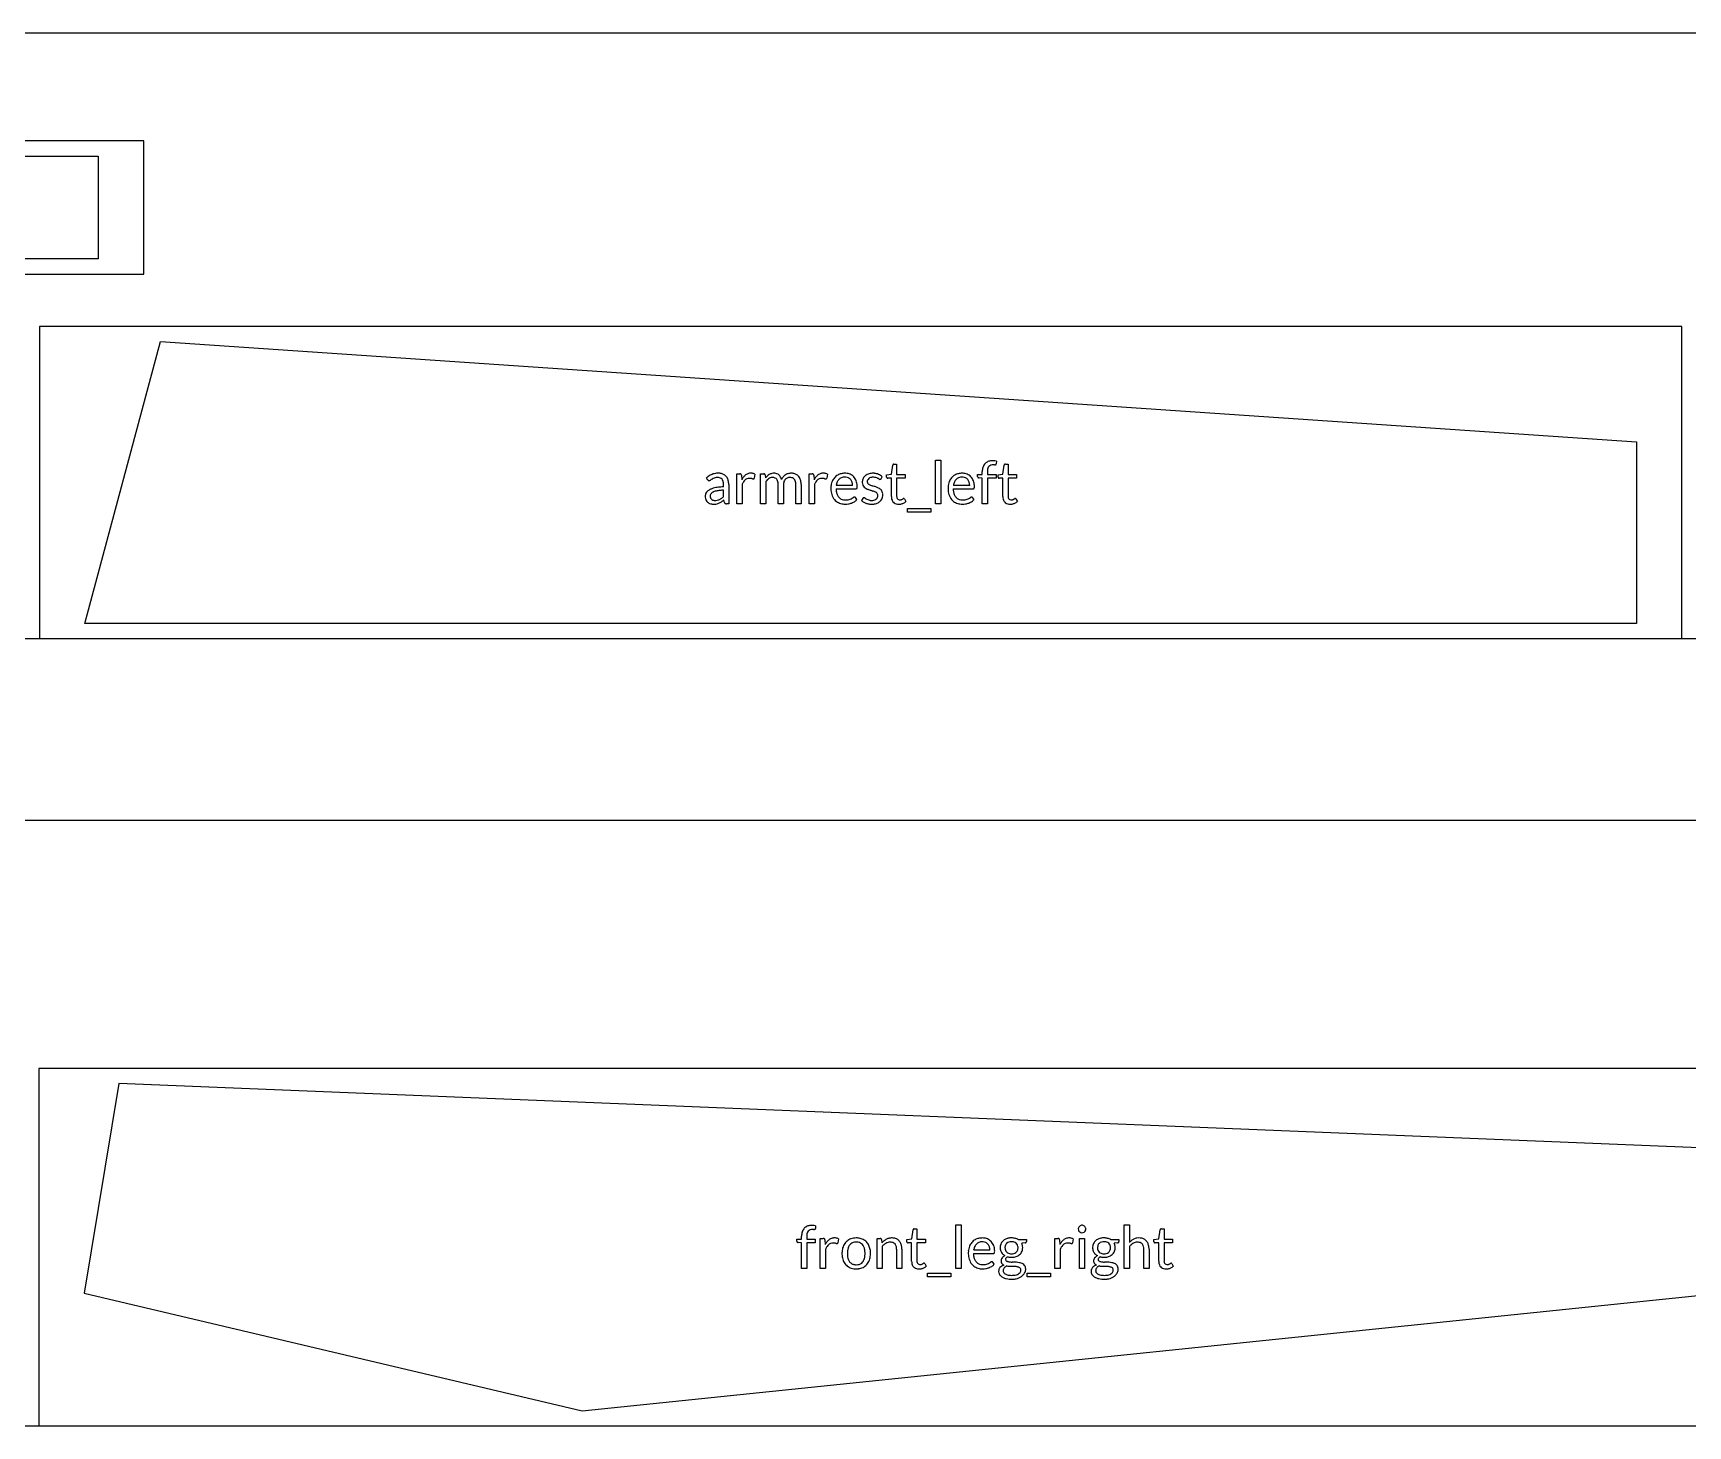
# Model space of a CAD drawing. Header units: millimetres. Extents: x 0 to 2400, y 0 to 460.
# Drawn here: x 627 to 1174, y 0 to 460 of the extents above; entities that cross this region are included whole.
import ezdxf

# ---------------------------------------------------------------- set-up
doc = ezdxf.new("R2010")
doc.units = ezdxf.units.MM
for name, color, linetype in [('BLANK', 7, 'Continuous'), ('LABEL', 7, 'Continuous'), ('OUTLINE', 7, 'Continuous'), ('PLANK', 7, 'Continuous')]:
    doc.layers.add(name, color=color, linetype=linetype)

msp = doc.modelspace()

# ---------------------------------------------------------------- linework, layer by layer
at = {"layer": 'BLANK'}
for p, q in [((664, 424.4), (334, 424.4)), ((664, 380.4), (664, 424.4)), ((334, 380.4), (664, 380.4)), ((629.56, 363.14), (629.56, 260)), ((1172.15, 363.14), (629.56, 363.14)), ((1172.15, 260), (1172.15, 363.14)), ((629.56, 260), (1172.15, 260)), ((629.38, 118.03), (629.38, 0)), ((1254.77, 118.03), (629.38, 118.03)), ((629.38, 0), (1254.77, 0))]:
    msp.add_line(p, q, dxfattribs=at)
at = {"layer": 'LABEL'}
for p, q in [((911.06, 314.29), (911.46, 317.35)), ((911.87, 317.68), (912.74, 317.68)), ((912.74, 317.68), (912.74, 314.27)), ((925.62, 304.57), (925.62, 318.96)), ((925.62, 318.96), (927.36, 318.96)), ((927.36, 318.96), (927.36, 304.57)), ((945.04, 317.44), (944.74, 317.44)), ((945.69, 318.58), (945.65, 317.71)), ((947.88, 314.29), (948.28, 317.35)), ((948.68, 317.68), (949.56, 317.68)), ((949.56, 317.68), (949.56, 314.27)), ((850.29, 312.51), (849.97, 313.07)), ((859.93, 304.57), (859.93, 314.47)), ((859.93, 314.47), (860.93, 314.47)), ((861.46, 313.99), (861.58, 312.44)), ((865.95, 314.29), (865.72, 312.99)), ((867.8, 304.57), (867.8, 314.47)), ((867.8, 314.47), (868.84, 314.47)), ((869.31, 314.11), (869.44, 313.09)), ((869.54, 311.95), (869.54, 304.57)), ((883.85, 304.57), (883.85, 314.47)), ((883.85, 314.47), (884.84, 314.47)), ((885.38, 313.99), (885.5, 312.44)), ((889.86, 314.29), (889.64, 312.99)), ((907.63, 312.84), (908.02, 313.47)), ((909.44, 314.09), (911.06, 314.29)), ((909.44, 313.39), (909.44, 314.09)), ((911.01, 313.01), (909.81, 313.01)), ((911.01, 306.95), (911.01, 313.01)), ((912.74, 314.27), (915.58, 314.27)), ((915.58, 313.01), (912.74, 313.01)), ((912.74, 313.01), (912.74, 307.07)), ((915.58, 314.27), (915.58, 313.01)), ((939.49, 313.56), (939.49, 314.27)), ((939.49, 314.27), (941.06, 314.27)), ((941.06, 312.98), (939.96, 313.11)), ((941.06, 314.27), (941.06, 315.23)), ((941.06, 304.57), (941.06, 312.98)), ((942.75, 315.18), (942.75, 314.27)), ((942.75, 314.27), (945.61, 314.27)), ((945.61, 313.01), (942.81, 313.01)), ((942.81, 313.01), (942.81, 304.57)), ((945.61, 314.27), (945.61, 313.01)), ((946.25, 314.09), (947.88, 314.29)), ((946.25, 313.39), (946.25, 314.09)), ((947.82, 313.01), (946.63, 313.01)), ((947.82, 306.95), (947.82, 313.01)), ((949.56, 314.27), (952.39, 314.27)), ((952.39, 313.01), (949.56, 313.01)), ((949.56, 313.01), (949.56, 307.07)), ((952.39, 314.27), (952.39, 313.01)), ((855.58, 310.13), (855.58, 310.9)), ((855.58, 306.96), (855.58, 309.03)), ((857.29, 310.9), (857.29, 304.57)), ((861.67, 310.87), (861.67, 304.57)), ((873.63, 304.57), (873.63, 310.87)), ((875.37, 310.87), (875.37, 304.57)), ((879.48, 304.57), (879.48, 310.87)), ((881.22, 310.87), (881.22, 304.57)), ((885.58, 310.87), (885.58, 304.57)), ((892.74, 309.51), (899.32, 309.51)), ((898.18, 310.6), (892.79, 310.6)), ((899.61, 305.96), (899.13, 306.59)), ((901.55, 306.28), (901.14, 305.62)), ((931.44, 309.51), (938.03, 309.51)), ((936.89, 310.6), (931.5, 310.6)), ((938.32, 305.96), (937.83, 306.59)), ((855.9, 304.98), (855.71, 305.9)), ((857.29, 304.57), (856.52, 304.57)), ((861.67, 304.57), (859.93, 304.57)), ((869.54, 304.57), (867.8, 304.57)), ((875.37, 304.57), (873.63, 304.57)), ((881.22, 304.57), (879.48, 304.57)), ((885.58, 304.57), (883.85, 304.57)), ((915.32, 306.14), (915.83, 305.31)), ((916.3, 301.79), (916.3, 302.96)), ((916.3, 302.96), (924, 302.96)), ((924, 301.79), (916.3, 301.79)), ((924, 302.96), (924, 301.79)), ((927.36, 304.57), (925.62, 304.57)), ((942.81, 304.57), (941.06, 304.57)), ((952.14, 306.14), (952.64, 305.31)), ((885.97, 66.02), (885.93, 65.15)), ((932.32, 52.01), (932.32, 66.41)), ((932.32, 66.41), (934.06, 66.41)), ((934.06, 66.41), (934.06, 52.01)), ((987.91, 52.01), (987.91, 66.41)), ((987.91, 66.41), (989.65, 66.41)), ((989.65, 66.41), (989.65, 60.58)), ((879.78, 61), (879.78, 61.72)), ((879.78, 61.72), (881.34, 61.72)), ((881.34, 60.43), (880.24, 60.55)), ((881.34, 61.72), (881.34, 62.67)), ((881.34, 52.01), (881.34, 60.43)), ((883.03, 62.62), (883.03, 61.72)), ((883.03, 61.72), (885.89, 61.72)), ((885.89, 60.46), (883.09, 60.46)), ((883.09, 60.46), (883.09, 52.01)), ((885.32, 64.88), (885.02, 64.88)), ((885.89, 61.72), (885.89, 60.46)), ((887.53, 52.01), (887.53, 61.91)), ((887.53, 61.91), (888.53, 61.91)), ((889.07, 61.43), (889.18, 59.89)), ((893.55, 61.74), (893.33, 60.44)), ((906.27, 52.01), (906.27, 61.91)), ((906.27, 61.91), (907.31, 61.91)), ((907.78, 61.55), (907.91, 60.47)), ((916.14, 61.53), (917.76, 61.74)), ((916.14, 60.84), (916.14, 61.53)), ((917.7, 60.46), (916.51, 60.46)), ((917.7, 54.4), (917.7, 60.46)), ((917.76, 61.74), (918.16, 64.79)), ((918.56, 65.13), (919.44, 65.13)), ((919.44, 65.13), (919.44, 61.72)), ((919.44, 61.72), (922.27, 61.72)), ((922.27, 60.46), (919.44, 60.46)), ((919.44, 60.46), (919.44, 54.52)), ((922.27, 61.72), (922.27, 60.46)), ((952.92, 61.52), (955.61, 61.52)), ((955.2, 60.47), (954.07, 60.31)), ((955.61, 61.52), (955.61, 60.88)), ((965.05, 52.01), (965.05, 61.91)), ((965.05, 61.91), (966.04, 61.91)), ((966.58, 61.43), (966.7, 59.89)), ((971.06, 61.74), (970.84, 60.44)), ((973.11, 52.01), (973.11, 61.91)), ((973.11, 61.91), (974.85, 61.91)), ((974.85, 61.91), (974.85, 52.01)), ((983.48, 61.52), (986.17, 61.52)), ((985.76, 60.47), (984.63, 60.31)), ((986.17, 61.52), (986.17, 60.88)), ((997.77, 61.53), (999.4, 61.74)), ((997.77, 60.84), (997.77, 61.53)), ((999.34, 60.46), (998.14, 60.46)), ((999.34, 54.4), (999.34, 60.46)), ((999.4, 61.74), (999.8, 64.79)), ((1000.2, 65.13), (1001.08, 65.13)), ((1001.08, 65.13), (1001.08, 61.72)), ((1001.08, 61.72), (1003.91, 61.72)), ((1003.91, 60.46), (1001.08, 60.46)), ((1001.08, 60.46), (1001.08, 54.52)), ((1003.91, 61.72), (1003.91, 60.46)), ((889.27, 58.32), (889.27, 52.01)), ((908.01, 59.3), (908.01, 52.01)), ((912.77, 52.01), (912.77, 58.32)), ((914.51, 58.32), (914.51, 52.01)), ((938.14, 56.96), (944.72, 56.96)), ((943.58, 58.04), (938.2, 58.04)), ((966.78, 58.32), (966.78, 52.01)), ((989.65, 59.3), (989.65, 52.01)), ((994.4, 52.01), (994.4, 58.32)), ((996.14, 58.32), (996.14, 52.01)), ((883.09, 52.01), (881.34, 52.01)), ((889.27, 52.01), (887.53, 52.01)), ((908.01, 52.01), (906.27, 52.01)), ((914.51, 52.01), (912.77, 52.01)), ((922.02, 53.59), (922.53, 52.76)), ((923, 49.23), (923, 50.4)), ((923, 50.4), (930.69, 50.4)), ((930.69, 49.23), (923, 49.23)), ((930.69, 50.4), (930.69, 49.23)), ((934.06, 52.01), (932.32, 52.01)), ((945.02, 53.4), (944.53, 54.04)), ((955.92, 49.23), (955.92, 50.4)), ((955.92, 50.4), (963.62, 50.4)), ((963.62, 49.23), (955.92, 49.23)), ((963.62, 50.4), (963.62, 49.23)), ((966.78, 52.01), (965.05, 52.01)), ((974.85, 52.01), (973.11, 52.01)), ((989.65, 52.01), (987.91, 52.01)), ((996.14, 52.01), (994.4, 52.01)), ((1003.65, 53.59), (1004.16, 52.76))]:
    msp.add_line(p, q, dxfattribs=at)
for centre, radius, start, end in [((911.84, 317.3), 0.38, 135.3799, 172.4054), ((911.84, 317.3), 0.384, 98.7114, 135.3799), ((911.86, 317.2), 0.485, 94.0039, 98.7114), ((911.87, 317.11), 0.57, 90, 94.0039), ((944.22, 315.71), 3.1, 142.125, 165.4676), ((943.96, 315.91), 2.77, 118.5093, 142.125), ((944.28, 315.31), 3.45, 99.4623, 118.5093), ((944.35, 315.89), 1.48, 107.0624, 138.8663), ((944.46, 314.24), 4.54, 86.8272, 99.4623), ((944.74, 314.62), 2.82, 90, 107.0624), ((944.51, 315.17), 3.61, 70.9744, 86.8272), ((945.04, 321.46), 4.02, 270, 273.1556), ((945.2, 318.61), 1.16, 273.1556, 284.0362), ((945.44, 317.67), 0.198, 284.0362, 327.9829), ((945.34, 317.73), 0.307, 327.9829, 357.1376), ((948.65, 317.3), 0.38, 135.3799, 172.4054), ((948.66, 317.3), 0.384, 98.7114, 135.3799), ((948.67, 317.2), 0.485, 94.0039, 98.7114), ((948.68, 317.11), 0.57, 90, 94.0039), ((854.24, 308.65), 6.14, 120.3343, 133.9584), ((850.89, 312.86), 0.699, 209.7449, 222.6015), ((850.92, 312.88), 0.733, 222.6015, 234.8658), ((850.79, 312.71), 0.516, 234.8658, 279.3464), ((850.73, 313.11), 0.924, 279.3464, 305.0738), ((853.63, 309.69), 4.93, 103.4079, 120.3343), ((857.17, 303.93), 10.29, 123.2486, 125.0738), ((861.77, 296.92), 18.67, 122.2425, 123.2486), ((853.77, 309.59), 3.69, 110.7727, 122.2425), ((853.49, 310.34), 2.89, 96.1618, 110.7727), ((853.78, 309.04), 5.6, 95.3375, 103.4079), ((853.61, 309.24), 4, 85.982, 96.1618), ((853.8, 308.82), 5.82, 87.5744, 95.3375), ((853.76, 311.34), 1.89, 64.6152, 85.982), ((853.88, 310.7), 3.94, 71.9055, 87.5744), ((853.92, 311.69), 1.5, 40.5007, 64.6152), ((853.64, 311.45), 1.87, 21.0375, 40.5007), ((854.16, 311.56), 3.04, 51.7054, 71.9055), ((852.95, 311.18), 2.62, 7.4379, 21.0375), ((854.27, 311.7), 2.86, 31.3051, 51.7054), ((853.56, 311.26), 3.7, 15.4632, 31.3051), ((852.77, 311.05), 4.51, 6.8131, 15.4632), ((860.93, 313.45), 1.01, 75.7093, 90), ((861.1, 314.13), 0.314, 31.6608, 75.7093), ((860.89, 314), 0.558, 15.0266, 31.6608), ((860.06, 313.78), 1.42, 8.427, 15.0266), ((866.68, 309.94), 5.68, 143.4406, 153.869), ((865.53, 309.49), 4.09, 140.5057, 149.5807), ((865.17, 311.07), 3.79, 127.875, 143.4406), ((864.28, 310.52), 2.46, 125.4712, 140.5057), ((864.5, 311.92), 2.71, 103.8603, 127.875), ((864.05, 310.84), 2.08, 99.4881, 125.4712), ((864.27, 309.56), 3.38, 83.3107, 99.4881), ((864.59, 311.53), 3.11, 82.875, 103.8603), ((864.47, 311.26), 1.66, 74.9428, 83.3107), ((859.74, 293.69), 19.86, 74.2421, 74.9428), ((864.67, 312.11), 2.53, 71.2325, 82.875), ((865.89, 315.47), 2.77, 254.2421, 257.873), ((865.41, 313.24), 0.492, 257.873, 278.1301), ((864.66, 312.1), 2.54, 59.6209, 71.2325), ((865.44, 313.02), 0.268, 278.1301, 316.7604), ((865.36, 313.09), 0.382, 316.7604, 344.3578), ((868.84, 313.91), 0.553, 65.3913, 90), ((868.91, 314.06), 0.396, 31.4922, 65.3913), ((868.8, 313.99), 0.517, 21.9699, 31.4922), ((868.61, 313.92), 0.72, 15.124, 21.9699), ((873.73, 309.6), 5.53, 132.3574, 140.9374), ((872.96, 309.31), 4.31, 125.6751, 142.386), ((873.2, 310.19), 4.74, 122.3376, 132.3574), ((871.74, 311.01), 2.23, 93.9167, 125.6751), ((872.09, 311.94), 2.67, 101.9763, 122.3376), ((872.24, 311.24), 3.39, 85.8443, 101.9763), ((871.76, 310.7), 2.54, 81.6843, 93.9167), ((871.88, 311.5), 1.73, 63.8325, 81.6843), ((872.29, 311.94), 2.69, 69.6627, 85.8443), ((872, 311.74), 1.46, 39.3877, 63.8325), ((871.68, 311.48), 1.87, 20.1969, 39.3877), ((872.53, 312.58), 2, 48.0877, 69.6627), ((870.87, 311.18), 2.74, 6.8993, 20.1969), ((872.06, 312.05), 2.71, 29.3927, 48.0877), ((871.08, 311.5), 3.83, 16.1013, 29.3927), ((877.79, 311.41), 3.24, 140.7331, 159.1022), ((877.63, 311.53), 3.04, 121.1593, 140.7331), ((877.7, 311.09), 2.31, 150.7924, 168.0455), ((877.37, 311.27), 1.94, 121.6876, 150.7924), ((877.75, 311.35), 3.26, 100.7703, 121.1593), ((877.48, 311.1), 2.13, 95.1643, 121.6876), ((877.94, 310.34), 4.28, 85.1815, 100.7703), ((877.52, 310.59), 2.65, 83.4084, 95.1643), ((877.6, 311.24), 1.99, 67.8397, 83.4084), ((878, 311.06), 3.56, 67.7615, 85.1815), ((877.75, 311.63), 1.58, 42.6132, 67.8397), ((877.53, 311.42), 1.88, 21.369, 42.6132), ((876.85, 311.15), 2.61, 7.6169, 21.369), ((878.32, 311.86), 2.7, 44.8831, 67.7615), ((878.15, 311.69), 2.94, 20.736, 44.8831), ((876.41, 311.03), 4.8, 5.8409, 20.736), ((884.84, 313.45), 1.01, 75.7093, 90), ((885.02, 314.13), 0.314, 31.6608, 75.7093), ((884.81, 314), 0.558, 15.0266, 31.6608), ((883.98, 313.78), 1.42, 8.427, 15.0266), ((890.6, 309.94), 5.68, 143.4406, 153.869), ((889.45, 309.49), 4.09, 140.5057, 149.5807), ((889.08, 311.07), 3.79, 127.875, 143.4406), ((888.19, 310.52), 2.46, 125.4712, 140.5057), ((888.41, 311.92), 2.71, 103.8603, 127.875), ((887.97, 310.84), 2.08, 99.4881, 125.4712), ((888.18, 309.56), 3.38, 83.3107, 99.4881), ((888.51, 311.53), 3.11, 82.875, 103.8603), ((888.38, 311.26), 1.66, 74.9428, 83.3107), ((883.66, 293.69), 19.86, 74.2421, 74.9428), ((888.58, 312.11), 2.53, 71.2325, 82.875), ((889.8, 315.47), 2.77, 254.2421, 257.873), ((889.32, 313.24), 0.492, 257.873, 278.1301), ((889.35, 313.02), 0.268, 278.1301, 316.7604), ((888.58, 312.1), 2.54, 59.6209, 71.2325), ((889.27, 313.09), 0.382, 316.7604, 344.3578), ((896.45, 309.83), 5.43, 157.9284, 175.9299), ((895.67, 310.15), 4.58, 139.6716, 157.9284), ((895.31, 310.45), 4.12, 119.3829, 139.6716), ((897.33, 309.98), 4.58, 157.2761, 172.2348), ((895.58, 310.71), 2.68, 132.0485, 157.2761), ((895.41, 310.28), 4.32, 103.1747, 119.3829), ((895.36, 310.95), 2.36, 103.8142, 132.0485), ((895.64, 309.3), 5.32, 90, 103.1747), ((895.65, 309.79), 3.56, 84.9177, 103.8142), ((895.64, 309.92), 4.7, 72.548, 90), ((895.74, 310.78), 2.57, 65.0849, 84.9177), ((895.92, 311.17), 2.13, 41.3478, 65.0849), ((895.94, 310.9), 3.68, 50.3558, 72.548), ((895.72, 310.99), 2.4, 16.0936, 41.3478), ((894.37, 310.6), 3.81, 0, 16.0936), ((895.98, 310.94), 3.63, 25.3052, 50.3558), ((894.78, 310.37), 4.95, 6.7915, 25.3052), ((904.22, 311.74), 2.82, 173.9779, 191.8811), ((904.01, 311.76), 2.6, 147.0428, 173.9779), ((904.23, 311.62), 2.87, 122.4927, 147.0428), ((904.61, 311.01), 3.58, 100.0478, 122.4927), ((904.32, 311.88), 1.27, 159.8713, 185.5644), ((903.96, 311.85), 0.908, 185.5644, 220.8724), ((904.31, 311.88), 1.26, 127.926, 159.8713), ((904.78, 311.28), 2.03, 107.7158, 127.926), ((904.94, 309.15), 5.48, 85.2551, 100.0478), ((904.86, 311.06), 2.26, 94.4629, 107.7158), ((904.98, 309.5), 3.83, 86.6076, 94.4629), ((905.02, 310.28), 3.04, 74.0872, 86.6076), ((905.01, 309.97), 4.65, 67.2943, 85.2551), ((904.84, 309.62), 3.72, 63.8532, 74.0872), ((901.54, 302.91), 11.2, 62.5397, 63.8532), ((904.11, 307.85), 5.64, 59.9314, 62.5397), ((905.26, 310.56), 4.01, 46.5208, 67.2943), ((907.35, 313.45), 0.829, 239.9314, 262.0834), ((907.28, 312.99), 0.373, 262.0834, 309.1737), ((907.28, 313), 0.383, 309.1737, 321.8485), ((907.18, 313.08), 0.509, 321.8485, 331.3895), ((910.08, 313.39), 0.637, 180, 187.7824), ((909.84, 313.36), 0.39, 187.7824, 200.4495), ((909.75, 313.33), 0.3, 200.4495, 241.1386), ((909.81, 313.44), 0.432, 241.1386, 270), ((935.16, 309.83), 5.43, 157.9284, 175.9299), ((934.37, 310.15), 4.58, 139.6716, 157.9284), ((934.02, 310.45), 4.12, 119.3829, 139.6716), ((936.04, 309.98), 4.58, 157.2761, 172.2348), ((934.29, 310.71), 2.68, 132.0485, 157.2761), ((934.12, 310.28), 4.32, 103.1747, 119.3829), ((934.07, 310.95), 2.36, 103.8142, 132.0485), ((934.35, 309.3), 5.32, 90, 103.1747), ((934.36, 309.79), 3.56, 84.9177, 103.8142), ((934.35, 309.92), 4.7, 72.548, 90), ((934.45, 310.78), 2.57, 65.0849, 84.9177), ((934.63, 311.17), 2.13, 41.3478, 65.0849), ((934.65, 310.9), 3.68, 50.3558, 72.548), ((934.43, 310.99), 2.4, 16.0936, 41.3478), ((933.08, 310.6), 3.81, 0, 16.0936), ((934.68, 310.94), 3.63, 25.3052, 50.3558), ((933.49, 310.37), 4.95, 6.7915, 25.3052), ((939.94, 313.56), 0.444, 180, 201.9106), ((939.82, 313.51), 0.318, 201.9106, 232.125), ((940.06, 313.82), 0.706, 232.125, 247.2146), ((940.23, 314.22), 1.14, 247.2146, 256.6075), ((946.07, 315.23), 5.02, 165.4676, 180), ((946.95, 315.23), 4.2, 174.5626, 177.6198), ((948.14, 315.18), 5.39, 177.6198, 180), ((945.91, 315.33), 3.16, 162.265, 174.5626), ((944.47, 315.79), 1.64, 138.8663, 162.265), ((946.89, 313.39), 0.637, 180, 187.7824), ((946.65, 313.36), 0.39, 187.7824, 200.4495), ((946.56, 313.33), 0.3, 200.4495, 241.1386), ((946.63, 313.44), 0.432, 241.1386, 270), ((852.56, 306.98), 3.06, 175.09, 184.9937), ((851.53, 307.07), 2.02, 160.1679, 175.09), ((852.32, 306.96), 2.82, 184.9937, 200.3909), ((851.73, 307), 2.25, 143.5659, 160.1679), ((852.03, 306.78), 2.61, 129.276, 143.5659), ((852.77, 305.87), 3.79, 113.9866, 129.276), ((852.51, 307.11), 1.34, 166.7441, 180.9376), ((853.13, 307.12), 1.96, 180.9376, 190.6698), ((852.36, 307.14), 1.2, 141.5105, 166.7441), ((852.54, 307.01), 1.37, 190.6698, 218.5664), ((854.29, 302.46), 7.52, 106.2525, 113.9866), ((852.75, 306.84), 1.68, 123.4585, 141.5105), ((852.47, 306.95), 1.27, 218.5664, 248.5523), ((853.37, 305.89), 2.82, 109.0096, 123.4585), ((854.97, 300.13), 9.95, 96.3634, 106.2525), ((854.64, 302.22), 6.71, 102.9074, 109.0096), ((855.22, 299.69), 9.3, 95.33, 102.9074), ((856.04, 290.55), 19.58, 91.3322, 96.3634), ((852.75, 309.18), 3.55, 289.8269, 305.6426), ((856.24, 288.69), 20.35, 91.8626, 95.33), ((852.24, 309.9), 4.45, 305.6426, 312.1831), ((851.03, 311.23), 6.24, 312.1831, 316.8476), ((850.78, 310.9), 4.8, 360, 7.4379), ((851.56, 310.9), 5.74, 360, 6.8131), ((867.31, 308.57), 6.09, 154.2139, 157.816), ((866.09, 309.16), 4.73, 149.5807, 154.2139), ((868.33, 310.87), 5.3, 360, 6.8993), ((878.71, 310.87), 3.35, 168.0455, 180), ((874.74, 310.87), 4.74, 360, 7.6169), ((875.35, 310.92), 5.87, 2.6809, 5.8409), ((874.3, 310.87), 6.91, 360, 2.6809), ((891.22, 308.57), 6.09, 154.2139, 157.816), ((890, 309.16), 4.73, 149.5807, 154.2139), ((898.63, 309.68), 7.61, 175.9299, 188.8204), ((896.85, 309.4), 5.81, 188.8204, 207.2012), ((895.38, 308.65), 4.17, 207.2012, 232.6344), ((900.2, 309.67), 7.46, 181.1935, 185.3548), ((898.16, 309.48), 5.42, 185.3548, 191.087), ((897.14, 309.28), 4.38, 191.087, 205.6262), ((895.75, 308.61), 2.83, 205.6262, 227.944), ((895.55, 308.39), 2.54, 227.944, 250.7321), ((895.15, 311.76), 6.1, 287.7232, 294.9561), ((895.53, 310.96), 5.21, 294.9561, 303.4078), ((899.23, 305.35), 1.51, 118.7949, 123.4078), ((898.93, 305.9), 0.884, 110.9427, 118.7949), ((898.79, 306.25), 0.506, 78.2973, 110.9427), ((898.82, 306.38), 0.375, 35.2176, 78.2973), ((899.32, 310.09), 0.581, 270, 290.9863), ((899.44, 309.8), 0.261, 290.9863, 335.7723), ((899.15, 309.93), 0.575, 335.7723, 352.0725), ((892.56, 310.11), 7.19, 3.009, 6.7915), ((897.52, 310.15), 2.22, 352.0725, 356.3218), ((895.68, 310.27), 4.06, 356.3218, 3.009), ((903.59, 311.61), 2.18, 191.8811, 214.8899), ((902.17, 305.9), 0.726, 135.0233, 148.3925), ((901.95, 306.11), 0.425, 112.3801, 135.0233), ((901.99, 306.02), 0.521, 77.9654, 112.3801), ((903.7, 311.68), 2.31, 214.8899, 234.1994), ((901.93, 305.76), 0.794, 55.008, 77.9654), ((904.45, 312.72), 3.6, 234.1994, 246.656), ((905.74, 311.19), 5.84, 235.008, 241.4006), ((907.25, 319.2), 10.65, 246.656, 252.0522), ((904.46, 312.28), 1.57, 220.8724, 230.6546), ((904.77, 312.66), 2.05, 230.6546, 238.1298), ((905.31, 313.52), 3.08, 238.1298, 248.1974), ((922.19, 365.33), 59.14, 252.0522, 253.0245), ((906.64, 316.86), 6.67, 248.1974, 252.8544), ((887.21, 253.89), 59.23, 72.2526, 72.8544), ((903.26, 303.31), 5.7, 68.5445, 73.0245), ((899.31, 291.67), 19.56, 70.4298, 72.2526), ((903.87, 304.87), 4.03, 62.2096, 68.5445), ((904.71, 306.46), 2.23, 52.6201, 62.2096), ((899.9, 293.33), 17.8, 68.8182, 70.4298), ((905.06, 307.27), 1.5, 305.1887, 326.8916), ((905.09, 306.96), 1.6, 39.2894, 52.6201), ((905.08, 307.26), 1.47, 326.8916, 348.9485), ((904.49, 305.19), 5.08, 63.178, 68.8182), ((905.6, 307.38), 0.944, 7.6136, 39.2894), ((904.92, 307.29), 1.63, 348.9485, 7.6136), ((905.18, 306.55), 3.56, 53.705, 63.178), ((905.33, 307.44), 2.83, 308.5161, 338.7634), ((905.93, 307.58), 2.28, 38.991, 53.705), ((906.07, 307.68), 2.11, 22.2394, 38.991), ((904.99, 307.57), 3.2, 338.7634, 5.673), ((906.05, 307.68), 2.13, 5.673, 22.2394), ((915.08, 306.95), 4.08, 180, 191.9788), ((914.65, 307.07), 1.91, 180, 196.8201), ((913.71, 306.79), 0.922, 196.8201, 230.7928), ((913.04, 308.85), 3.21, 297.0677, 302.9052), ((903.24, 324.01), 21.26, 302.9052, 303.4674), ((915.08, 306.09), 0.217, 72.2161, 123.4674), ((915.07, 306.06), 0.254, 45.2049, 72.2161), ((914.85, 305.84), 0.566, 32.9052, 45.2049), ((937.33, 309.68), 7.61, 175.9299, 188.8204), ((935.56, 309.4), 5.81, 188.8204, 207.2012), ((934.09, 308.65), 4.17, 207.2012, 232.6344), ((938.9, 309.67), 7.46, 181.1935, 185.3548), ((936.87, 309.48), 5.42, 185.3548, 191.087), ((935.85, 309.28), 4.38, 191.087, 205.6262), ((934.45, 308.61), 2.83, 205.6262, 227.944), ((934.26, 308.39), 2.54, 227.944, 250.7321), ((933.86, 311.76), 6.1, 287.7232, 294.9561), ((934.23, 310.96), 5.21, 294.9561, 303.4078), ((937.94, 305.35), 1.51, 118.7949, 123.4078), ((937.64, 305.9), 0.884, 110.9427, 118.7949), ((937.5, 306.25), 0.506, 78.2973, 110.9427), ((937.53, 306.38), 0.375, 35.2176, 78.2973), ((938.03, 310.09), 0.581, 270, 290.9863), ((938.14, 309.8), 0.261, 290.9863, 335.7723), ((937.86, 309.93), 0.575, 335.7723, 352.0725), ((931.26, 310.11), 7.19, 3.009, 6.7915), ((936.23, 310.15), 2.22, 352.0725, 356.3218), ((934.39, 310.27), 4.06, 356.3218, 3.009), ((951.9, 306.95), 4.08, 180, 191.9788), ((951.46, 307.07), 1.91, 180, 196.8201), ((950.52, 306.79), 0.922, 196.8201, 230.7928), ((949.86, 308.85), 3.21, 297.0677, 302.9052), ((940.05, 324.01), 21.26, 302.9052, 303.4674), ((951.89, 306.09), 0.217, 72.2161, 123.4674), ((951.88, 306.06), 0.254, 45.2049, 72.2161), ((951.66, 305.84), 0.566, 32.9052, 45.2049), ((851.84, 306.78), 2.31, 200.3909, 219.1313), ((851.78, 306.74), 2.23, 219.1313, 248.7928), ((852.24, 307.92), 3.5, 248.7928, 267.9656), ((852.65, 307.42), 1.77, 248.5523, 264.9498), ((852.3, 309.56), 5.15, 267.9656, 278.4157), ((852.81, 309.26), 3.62, 264.9498, 273.0211), ((852.83, 308.98), 3.34, 273.0211, 289.8269), ((852.45, 308.52), 4.09, 278.4157, 291.5447), ((852.46, 308.5), 4.07, 291.5447, 306.4975), ((848.26, 314.18), 11.14, 306.4975, 311.9872), ((856.63, 305.12), 0.739, 190.8855, 206.8081), ((856.25, 304.93), 0.312, 206.8081, 243.4349), ((856.41, 305.24), 0.661, 243.4349, 261.6471), ((856.52, 306.02), 1.45, 261.6471, 270), ((895.39, 308.66), 4.17, 232.6344, 253.6785), ((895.74, 309.84), 5.41, 253.6785, 270), ((895.85, 309.25), 3.45, 250.7321, 267.6056), ((895.91, 310.71), 4.9, 267.6056, 275.3091), ((895.74, 310.9), 6.46, 270, 279.6977), ((896.09, 308.85), 3.04, 275.3091, 287.7232), ((895.79, 310.58), 6.14, 279.6977, 289.8954), ((896.14, 309.61), 5.11, 289.8954, 297.4002), ((896.64, 308.65), 4.03, 297.4002, 306.9235), ((897.05, 308.11), 3.35, 306.9235, 313.4918), ((897.18, 307.96), 3.15, 313.4918, 320.4774), ((904.05, 308.85), 4.35, 228.0128, 240.5551), ((904.44, 309.54), 5.15, 240.5551, 251.1654), ((904.29, 309.11), 4.68, 251.1654, 264.1907), ((904.81, 309.5), 3.91, 241.4006, 250.9308), ((904.27, 307.91), 2.23, 250.9308, 263.8047), ((904.44, 310.59), 6.18, 264.1907, 274.0856), ((904.53, 310.32), 4.66, 263.8047, 270), ((904.53, 308.84), 3.18, 270, 283.2562), ((904.54, 309.23), 4.81, 274.0856, 288.3161), ((904.82, 307.6), 1.9, 283.2562, 305.1887), ((904.99, 307.86), 3.37, 288.3161, 308.5161), ((913.26, 306.57), 2.21, 191.9788, 213.8749), ((913, 306.39), 1.9, 213.8749, 236.4897), ((913.18, 306.67), 2.23, 236.4897, 255.7855), ((913.4, 307.52), 3.11, 255.7855, 269.3963), ((913.77, 306.87), 1.03, 230.7928, 262.1199), ((913.41, 308.28), 3.87, 269.3963, 280.3613), ((913.84, 307.32), 1.48, 262.1199, 284.1115), ((913.42, 308.21), 3.8, 280.3613, 295.0809), ((913.85, 307.28), 1.44, 284.1115, 297.0677), ((913.72, 307.58), 3.1, 295.0809, 313.0694), ((934.1, 308.66), 4.17, 232.6344, 253.6785), ((934.44, 309.84), 5.41, 253.6785, 270), ((934.56, 309.25), 3.45, 250.7321, 267.6056), ((934.62, 310.71), 4.9, 267.6056, 275.3091), ((934.44, 310.9), 6.46, 270, 279.6977), ((934.79, 308.85), 3.04, 275.3091, 287.7232), ((934.5, 310.58), 6.14, 279.6977, 289.8954), ((934.85, 309.61), 5.11, 289.8954, 297.4002), ((935.35, 308.65), 4.03, 297.4002, 306.9235), ((935.75, 308.11), 3.35, 306.9235, 313.4918), ((935.89, 307.96), 3.15, 313.4918, 320.4774), ((950.07, 306.57), 2.21, 191.9788, 213.8749), ((949.81, 306.39), 1.9, 213.8749, 236.4897), ((950, 306.67), 2.23, 236.4897, 255.7855), ((950.21, 307.52), 3.11, 255.7855, 269.3963), ((950.59, 306.87), 1.03, 230.7928, 262.1199), ((950.22, 308.28), 3.87, 269.3963, 280.3613), ((950.65, 307.32), 1.48, 262.1199, 284.1115), ((950.23, 308.21), 3.8, 280.3613, 295.0809), ((950.66, 307.28), 1.44, 284.1115, 297.0677), ((950.53, 307.58), 3.1, 295.0809, 313.0694), ((884.24, 63.36), 2.77, 118.5093, 142.125), ((884.56, 62.76), 3.45, 99.4623, 118.5093), ((884.74, 61.69), 4.54, 86.8272, 99.4623), ((884.79, 62.61), 3.61, 70.9744, 86.8272), ((974.04, 65.01), 1.28, 135.694, 162.7305), ((974.01, 65.03), 1.24, 107.7891, 135.694), ((974, 65.07), 1.2, 61.2553, 107.7891), ((973.95, 64.98), 1.3, 18.078, 61.2553), ((880.22, 61), 0.444, 180, 201.9106), ((880.1, 60.96), 0.318, 201.9106, 232.125), ((880.34, 61.26), 0.706, 232.125, 247.2146), ((880.51, 61.66), 1.14, 247.2146, 256.6075), ((886.36, 62.67), 5.02, 165.4676, 180), ((884.5, 63.15), 3.1, 142.125, 165.4676), ((887.23, 62.67), 4.2, 174.5626, 177.6198), ((888.42, 62.62), 5.39, 177.6198, 180), ((886.19, 62.77), 3.16, 162.265, 174.5626), ((884.75, 63.23), 1.64, 138.8663, 162.265), ((884.63, 63.34), 1.48, 107.0624, 138.8663), ((885.02, 62.06), 2.82, 90, 107.0624), ((885.32, 68.9), 4.02, 270, 273.1556), ((885.48, 66.05), 1.16, 273.1556, 284.0362), ((885.72, 65.11), 0.198, 284.0362, 327.9829), ((885.62, 65.17), 0.307, 327.9829, 357.1376), ((888.53, 60.9), 1.01, 75.7093, 90), ((888.7, 61.58), 0.314, 31.6608, 75.7093), ((888.49, 61.45), 0.558, 15.0266, 31.6608), ((887.67, 61.22), 1.42, 8.427, 15.0266), ((894.28, 57.39), 5.68, 143.4406, 153.869), ((892.77, 58.51), 3.79, 127.875, 143.4406), ((892.1, 59.37), 2.71, 103.8603, 127.875), ((891.66, 58.28), 2.08, 99.4881, 125.4712), ((891.87, 57), 3.38, 83.3107, 99.4881), ((892.2, 58.98), 3.11, 82.875, 103.8603), ((892.07, 58.71), 1.66, 74.9428, 83.3107), ((887.34, 41.13), 19.86, 74.2421, 74.9428), ((892.27, 59.55), 2.53, 71.2325, 82.875), ((893.49, 62.91), 2.77, 254.2421, 257.873), ((893.01, 60.68), 0.492, 257.873, 278.1301), ((892.27, 59.55), 2.54, 59.6209, 71.2325), ((893.04, 60.46), 0.268, 278.1301, 316.7604), ((892.96, 60.54), 0.382, 316.7604, 344.3578), ((899.03, 57.82), 4.19, 129.1248, 149.4736), ((899.1, 57.72), 4.31, 109.3506, 129.1248), ((899.1, 58.29), 2.37, 107.8339, 128.7345), ((899.21, 57.42), 4.64, 98.4399, 109.3506), ((899.37, 57.45), 3.25, 92.5318, 107.8339), ((899.41, 56.06), 6, 90, 98.4399), ((899.41, 56.68), 4.02, 80.7692, 92.5318), ((899.41, 56.4), 5.67, 76.3483, 90), ((899.65, 58.16), 2.52, 62.0889, 80.7692), ((899.73, 57.7), 4.33, 58.5084, 76.3483), ((899.8, 58.44), 2.2, 40.4763, 62.0889), ((899.9, 57.99), 3.99, 38.7896, 58.5084), ((899.4, 57.58), 4.64, 21.7748, 38.7896), ((907.31, 61.36), 0.553, 65.3913, 90), ((907.37, 61.5), 0.396, 31.4922, 65.3913), ((907.27, 61.44), 0.517, 21.9699, 31.4922), ((907.08, 61.36), 0.72, 15.124, 21.9699), ((912.31, 56.5), 5.93, 128.9219, 137.883), ((911.59, 56.19), 4.74, 121.0669, 131.5401), ((911.91, 56.99), 5.3, 118.9052, 128.9219), ((910.68, 57.7), 2.98, 104.4468, 121.0669), ((911, 58.64), 3.41, 99.5407, 118.9052), ((910.7, 57.62), 3.06, 91.6711, 104.4468), ((911.19, 57.52), 4.55, 84.9709, 99.5407), ((910.7, 57.89), 2.79, 77.6533, 91.6711), ((910.89, 58.77), 1.89, 58.9297, 77.6533), ((911.28, 58.57), 3.49, 66.7972, 84.9709), ((911.06, 59.05), 1.57, 36.4164, 58.9297), ((911.59, 59.3), 2.7, 43.456, 66.7972), ((911.37, 59.09), 3.01, 21.9688, 43.456), ((909.85, 58.47), 4.65, 7.9768, 21.9688), ((916.77, 60.84), 0.637, 180, 187.7824), ((916.53, 60.8), 0.39, 187.7824, 200.4495), ((916.45, 60.77), 0.3, 200.4495, 241.1386), ((916.51, 60.89), 0.432, 241.1386, 270), ((918.54, 64.74), 0.38, 135.3799, 172.4054), ((918.54, 64.74), 0.384, 98.7114, 135.3799), ((918.55, 64.64), 0.485, 94.0039, 98.7114), ((918.56, 64.56), 0.57, 90, 94.0039), ((941.07, 57.6), 4.58, 139.6716, 157.9284), ((940.71, 57.9), 4.12, 119.3829, 139.6716), ((940.99, 58.15), 2.68, 132.0485, 157.2761), ((940.81, 57.72), 4.32, 103.1747, 119.3829), ((940.77, 58.4), 2.36, 103.8142, 132.0485), ((941.04, 56.74), 5.32, 90, 103.1747), ((941.05, 57.23), 3.56, 84.9177, 103.8142), ((941.04, 57.37), 4.7, 72.548, 90), ((941.14, 58.22), 2.57, 65.0849, 84.9177), ((941.32, 58.61), 2.13, 41.3478, 65.0849), ((941.35, 58.34), 3.68, 50.3558, 72.548), ((941.38, 58.38), 3.63, 25.3052, 50.3558), ((949.84, 58.97), 2.9, 147.1312, 171.1875), ((949.94, 58.91), 3.01, 123.9555, 147.1312), ((950.27, 58.41), 3.61, 105.2721, 123.9555), ((950.33, 59.02), 1.77, 134.2293, 166.69), ((950.28, 59.07), 1.7, 105.3298, 134.2293), ((950.67, 56.97), 5.11, 92.0004, 105.2721), ((950.69, 57.57), 3.26, 90, 105.3298), ((950.68, 56.56), 5.51, 80.2461, 92.0004), ((950.69, 57.21), 3.61, 80.0502, 90), ((950.97, 58.77), 2.04, 62.486, 80.0502), ((950.96, 58.17), 3.88, 63.6084, 80.2461), ((951.14, 59.1), 1.66, 34.2122, 62.486), ((951.11, 58.47), 3.55, 61.4397, 63.6084), ((951.15, 58.55), 3.46, 59.2159, 61.4397), ((951.52, 58.97), 2.88, 7.8159, 27.613), ((954.99, 61.43), 0.991, 282.0948, 289.933), ((955.15, 61), 0.533, 289.933, 304.439), ((955.24, 60.86), 0.362, 304.439, 333.2474), ((955.22, 60.88), 0.391, 333.2474, 0), ((966.04, 60.9), 1.01, 75.7093, 90), ((966.21, 61.58), 0.314, 31.6608, 75.7093), ((966.01, 61.45), 0.558, 15.0266, 31.6608), ((965.18, 61.22), 1.42, 8.427, 15.0266), ((971.8, 57.39), 5.68, 143.4406, 153.869), ((970.28, 58.51), 3.79, 127.875, 143.4406), ((969.61, 59.37), 2.71, 103.8603, 127.875), ((969.17, 58.28), 2.08, 99.4881, 125.4712), ((969.38, 57), 3.38, 83.3107, 99.4881), ((969.71, 58.98), 3.11, 82.875, 103.8603), ((969.58, 58.71), 1.66, 74.9428, 83.3107), ((964.86, 41.13), 19.86, 74.2421, 74.9428), ((969.78, 59.55), 2.53, 71.2325, 82.875), ((971, 62.91), 2.77, 254.2421, 257.873), ((970.52, 60.68), 0.492, 257.873, 278.1301), ((970.55, 60.46), 0.268, 278.1301, 316.7604), ((969.78, 59.55), 2.54, 59.6209, 71.2325), ((970.47, 60.54), 0.382, 316.7604, 344.3578), ((973.97, 65.03), 1.2, 162.7305, 197.3434), ((974.03, 65.05), 1.27, 197.3434, 230.1944), ((974, 65.01), 1.22, 230.1944, 267.2084), ((974, 65.01), 1.22, 267.2084, 304.177), ((973.94, 65.1), 1.33, 304.177, 330.31), ((974.08, 65.02), 1.16, 330.31, 360), ((974.09, 65.03), 1.16, 8.8196, 18.078), ((974.03, 65.02), 1.21, 360, 8.8196), ((980.4, 58.97), 2.9, 147.1312, 171.1875), ((980.5, 58.91), 3.01, 123.9555, 147.1312), ((980.83, 58.41), 3.61, 105.2721, 123.9555), ((980.89, 59.02), 1.77, 134.2293, 166.69), ((980.84, 59.07), 1.7, 105.3298, 134.2293), ((981.23, 56.97), 5.11, 92.0004, 105.2721), ((981.25, 57.57), 3.26, 90, 105.3298), ((981.24, 56.56), 5.51, 80.2461, 92.0004), ((981.25, 57.21), 3.61, 80.0502, 90), ((981.53, 58.77), 2.04, 62.486, 80.0502), ((981.52, 58.17), 3.88, 63.6084, 80.2461), ((981.7, 59.1), 1.66, 34.2122, 62.486), ((981.67, 58.47), 3.55, 61.4397, 63.6084), ((981.71, 58.55), 3.46, 59.2159, 61.4397), ((982.08, 58.97), 2.88, 7.8159, 27.613), ((985.55, 61.43), 0.991, 282.0948, 289.933), ((985.71, 61), 0.533, 289.933, 304.439), ((985.8, 60.86), 0.362, 304.439, 333.2474), ((985.78, 60.88), 0.391, 333.2474, 0), ((993.81, 56.66), 5.72, 127.7867, 136.7098), ((993.23, 56.19), 4.74, 121.0669, 131.5401), ((993.41, 57.18), 5.07, 117.7137, 127.7867), ((992.32, 57.7), 2.98, 104.4468, 121.0669), ((992.64, 58.64), 3.42, 98.9996, 117.7137), ((992.34, 57.62), 3.06, 91.6711, 104.4468), ((992.82, 57.49), 4.58, 84.9709, 98.9996), ((992.33, 57.89), 2.79, 77.6533, 91.6711), ((992.52, 58.77), 1.89, 58.9297, 77.6533), ((992.92, 58.57), 3.49, 66.7972, 84.9709), ((992.69, 59.05), 1.57, 36.4164, 58.9297), ((993.23, 59.3), 2.7, 43.456, 66.7972), ((993.01, 59.09), 3.01, 21.9688, 43.456), ((991.48, 58.47), 4.65, 7.9768, 21.9688), ((998.41, 60.84), 0.637, 180, 187.7824), ((998.17, 60.8), 0.39, 187.7824, 200.4495), ((998.08, 60.77), 0.3, 200.4495, 241.1386), ((998.14, 60.89), 0.432, 241.1386, 270), ((1000.17, 64.74), 0.38, 135.3799, 172.4054), ((1000.18, 64.74), 0.384, 98.7114, 135.3799), ((1000.19, 64.64), 0.485, 94.0039, 98.7114), ((1000.2, 64.56), 0.57, 90, 94.0039), ((894.91, 56.02), 6.09, 154.2139, 157.816), ((893.69, 56.61), 4.73, 149.5807, 154.2139), ((893.14, 56.93), 4.09, 140.5057, 149.5807), ((891.88, 57.97), 2.46, 125.4712, 140.5057), ((902.12, 56.95), 7.44, 168.974, 182.0803), ((901.33, 56.92), 6.65, 182.0803, 196.2421), ((899.7, 57.42), 4.97, 149.4736, 168.974), ((899.36, 56.34), 4.59, 196.2421, 216.6247), ((904.44, 56.99), 7.96, 177.4269, 184.7851), ((902.46, 57.08), 5.98, 167.6305, 177.4269), ((902.64, 56.84), 6.15, 184.7851, 193.1468), ((900.59, 57.49), 4.06, 152.8992, 167.6305), ((899.99, 56.22), 3.43, 193.1468, 208.079), ((899.16, 58.22), 2.45, 128.7345, 152.8992), ((899.17, 57.91), 3.02, 24.6399, 40.4763), ((898.5, 56.33), 3.76, 329.7301, 342.8973), ((898.32, 57.52), 3.96, 9.8492, 24.6399), ((897.47, 56.65), 4.84, 342.8973, 354.5696), ((895.27, 56.99), 7.05, 1.5053, 9.8492), ((894.17, 56.96), 8.16, 354.5696, 1.5053), ((899.66, 56.19), 4.34, 317.4133, 340.0599), ((898.51, 57.23), 5.59, 6.6362, 21.7748), ((897.83, 56.86), 6.29, 340.0599, 355.7983), ((896.29, 56.97), 7.84, 355.7983, 6.6362), ((912.18, 55.58), 5.59, 135.0713, 138.2572), ((911.79, 55.97), 5.04, 131.5401, 135.0713), ((910.65, 58.75), 2.07, 12.2549, 36.4164), ((908.64, 58.32), 4.12, 360, 12.2549), ((909.15, 58.38), 5.35, 3.6633, 7.9768), ((908.2, 58.32), 6.3, 360, 3.6633), ((944.03, 57.12), 7.61, 175.9299, 188.8204), ((941.85, 57.28), 5.43, 157.9284, 175.9299), ((942.25, 56.85), 5.81, 188.8204, 207.2012), ((945.6, 57.11), 7.46, 181.1935, 185.3548), ((943.56, 56.92), 5.42, 185.3548, 191.087), ((942.73, 57.42), 4.58, 157.2761, 172.2348), ((942.54, 56.72), 4.38, 191.087, 205.6262), ((941.15, 56.05), 2.83, 205.6262, 227.944), ((941.12, 58.43), 2.4, 16.0936, 41.3478), ((939.77, 58.04), 3.81, 0, 16.0936), ((940.19, 57.82), 4.95, 6.7915, 25.3052), ((944.72, 57.54), 0.581, 270, 290.9863), ((944.84, 57.24), 0.261, 290.9863, 335.7723), ((944.55, 57.37), 0.575, 335.7723, 352.0725), ((937.96, 57.55), 7.19, 3.009, 6.7915), ((942.92, 57.6), 2.22, 352.0725, 356.3218), ((941.08, 57.71), 4.06, 356.3218, 3.009), ((950.46, 58.88), 3.52, 171.1875, 182.467), ((950.2, 58.86), 3.26, 182.467, 194.6568), ((949.72, 58.74), 2.76, 194.6568, 219.4945), ((948.78, 54.48), 1.53, 152.2161, 174.6633), ((949.28, 54.22), 2.11, 136.2869, 152.2161), ((950.09, 59.05), 3.24, 219.4945, 240.7512), ((949.66, 53.86), 2.62, 123.4533, 136.2869), ((949.67, 53.84), 2.64, 119.7888, 123.4533), ((949.85, 53.53), 3.01, 116.5651, 119.7888), ((951.04, 58.85), 2.5, 166.69, 189.9684), ((950.5, 58.76), 1.95, 189.9684, 212.745), ((949.48, 54.99), 0.724, 151.4558, 187.0609), ((949.33, 54.97), 0.579, 187.0609, 230.8106), ((949.83, 54.79), 1.13, 132.0154, 151.4558), ((950.29, 58.63), 1.7, 212.745, 238.6713), ((950.56, 53.99), 2.21, 122.0054, 132.0154), ((950.58, 60.3), 4.59, 254.8989, 261.0214), ((950.47, 58.92), 2.04, 238.6713, 257.4812), ((950.67, 60.85), 5.16, 261.0214, 266.4754), ((950.69, 59.93), 3.08, 257.4812, 270), ((950.69, 61.18), 5.48, 266.4754, 279.81), ((950.69, 59.99), 3.14, 270, 284.2537), ((951, 58.81), 1.92, 284.2537, 307.4138), ((950.97, 59.55), 3.83, 279.81, 298.8108), ((951.14, 58.62), 1.69, 307.4138, 344.4864), ((950.93, 58.95), 1.92, 9.6014, 34.2122), ((950.31, 58.85), 2.54, 344.4864, 9.6014), ((951.3, 58.95), 3.15, 298.8108, 324.0175), ((951.49, 58.81), 2.91, 324.0175, 351.1875), ((950.96, 58.9), 3.44, 351.1875, 7.8159), ((972.42, 56.02), 6.09, 154.2139, 157.816), ((971.2, 56.61), 4.73, 149.5807, 154.2139), ((970.65, 56.93), 4.09, 140.5057, 149.5807), ((969.39, 57.97), 2.46, 125.4712, 140.5057), ((981.02, 58.88), 3.52, 171.1875, 182.467), ((980.76, 58.86), 3.26, 182.467, 194.6568), ((980.28, 58.74), 2.76, 194.6568, 219.4945), ((979.33, 54.48), 1.53, 152.2161, 174.6633), ((979.84, 54.22), 2.11, 136.2869, 152.2161), ((980.65, 59.05), 3.24, 219.4945, 240.7512), ((980.22, 53.86), 2.62, 123.4533, 136.2869), ((980.23, 53.84), 2.64, 119.7888, 123.4533), ((980.41, 53.53), 3.01, 116.5651, 119.7888), ((981.6, 58.85), 2.5, 166.69, 189.9684), ((981.06, 58.76), 1.95, 189.9684, 212.745), ((980.04, 54.99), 0.724, 151.4558, 187.0609), ((979.89, 54.97), 0.579, 187.0609, 230.8106), ((980.39, 54.79), 1.13, 132.0154, 151.4558), ((980.85, 58.63), 1.7, 212.745, 238.6713), ((981.12, 53.99), 2.21, 122.0054, 132.0154), ((981.14, 60.3), 4.59, 254.8989, 261.0214), ((981.03, 58.92), 2.04, 238.6713, 257.4812), ((981.23, 60.85), 5.16, 261.0214, 266.4754), ((981.25, 59.93), 3.08, 257.4812, 270), ((981.25, 61.18), 5.48, 266.4754, 279.81), ((981.25, 59.99), 3.14, 270, 284.2537), ((981.55, 58.81), 1.92, 284.2537, 307.4138), ((981.53, 59.55), 3.83, 279.81, 298.8108), ((981.69, 58.62), 1.69, 307.4138, 344.4864), ((981.49, 58.95), 1.92, 9.6014, 34.2122), ((980.87, 58.85), 2.54, 344.4864, 9.6014), ((981.86, 58.95), 3.15, 298.8108, 324.0175), ((982.05, 58.81), 2.91, 324.0175, 351.1875), ((981.52, 58.9), 3.44, 351.1875, 7.8159), ((993.82, 55.58), 5.59, 135.0713, 138.2572), ((993.43, 55.97), 5.04, 131.5401, 135.0713), ((992.29, 58.75), 2.07, 12.2549, 36.4164), ((990.28, 58.32), 4.12, 360, 12.2549), ((990.79, 58.38), 5.35, 3.6633, 7.9768), ((989.84, 58.32), 6.3, 0, 3.6633), ((898.94, 56.03), 4.07, 216.6247, 237.6791), ((899.16, 56.38), 4.48, 237.6791, 256.8393), ((899.27, 55.84), 2.62, 208.079, 229.3769), ((899.15, 55.69), 2.43, 229.3769, 252.2724), ((899.37, 57.27), 5.4, 256.8393, 267.8257), ((899.26, 56.05), 2.81, 252.2724, 262.6531), ((899.41, 57.21), 3.97, 262.6531, 270), ((899.39, 57.96), 6.09, 267.8257, 277.5741), ((899.41, 56.86), 3.63, 270, 285.0851), ((899.56, 56.72), 4.83, 277.5741, 295.6039), ((899.77, 55.55), 2.27, 285.0851, 309.0242), ((899.7, 55.63), 2.38, 309.0242, 329.7301), ((899.93, 55.95), 3.98, 295.6039, 317.4133), ((921.78, 54.4), 4.08, 180, 191.9788), ((919.95, 54.01), 2.21, 191.9788, 213.8749), ((919.69, 53.84), 1.9, 213.8749, 236.4897), ((919.88, 54.12), 2.23, 236.4897, 255.7855), ((920.09, 54.97), 3.11, 255.7855, 269.3963), ((921.35, 54.52), 1.91, 180, 196.8201), ((920.4, 54.23), 0.922, 196.8201, 230.7928), ((920.47, 54.31), 1.03, 230.7928, 262.1199), ((920.1, 55.72), 3.87, 269.3963, 280.3613), ((920.53, 54.76), 1.48, 262.1199, 284.1115), ((920.12, 55.65), 3.8, 280.3613, 295.0809), ((920.54, 54.72), 1.44, 284.1115, 297.0677), ((919.74, 56.3), 3.21, 297.0677, 302.9052), ((909.93, 71.45), 21.26, 302.9052, 303.4674), ((921.78, 53.54), 0.217, 72.2161, 123.4674), ((920.41, 55.02), 3.1, 295.0809, 313.0694), ((921.76, 53.5), 0.254, 45.2049, 72.2161), ((921.54, 53.28), 0.566, 32.9052, 45.2049), ((940.79, 56.1), 4.17, 207.2012, 232.6344), ((940.79, 56.1), 4.17, 232.6344, 253.6785), ((940.95, 55.84), 2.54, 227.944, 250.7321), ((941.14, 57.28), 5.41, 253.6785, 270), ((941.26, 56.7), 3.45, 250.7321, 267.6056), ((941.32, 58.15), 4.9, 267.6056, 275.3091), ((941.14, 58.34), 6.46, 270, 279.6977), ((941.49, 56.29), 3.04, 275.3091, 287.7232), ((941.19, 58.03), 6.14, 279.6977, 289.8954), ((940.56, 59.2), 6.1, 287.7232, 294.9561), ((940.93, 58.4), 5.21, 294.9561, 303.4078), ((941.54, 57.06), 5.11, 289.8954, 297.4002), ((944.63, 52.79), 1.51, 118.7949, 123.4078), ((944.33, 53.34), 0.884, 110.9427, 118.7949), ((942.04, 56.09), 4.03, 297.4002, 306.9235), ((944.2, 53.69), 0.506, 78.2973, 110.9427), ((944.22, 53.82), 0.375, 35.2176, 78.2973), ((942.45, 55.55), 3.35, 306.9235, 313.4918), ((942.59, 55.41), 3.15, 313.4918, 320.4774), ((948.39, 51.08), 1.97, 167.8777, 195.1595), ((948.21, 51.11), 1.78, 137.8624, 167.8777), ((948.5, 51.1), 2.08, 195.1595, 225.3344), ((948.82, 50.56), 2.61, 121.0989, 137.8624), ((949.37, 51.99), 3.33, 225.3344, 244.469), ((948.86, 54.48), 1.62, 174.6633, 195.9031), ((948.47, 54.36), 1.21, 195.9031, 226.0768), ((949.61, 49.26), 4.13, 110.4804, 121.0989), ((948.99, 54.9), 1.95, 226.0768, 245.0561), ((949.28, 51.31), 1.33, 137.6898, 180.7508), ((949.2, 51.3), 1.25, 180.7508, 226.3705), ((950.09, 50.57), 2.43, 124.5179, 137.6898), ((949.52, 51.64), 1.71, 226.3705, 244.2161), ((950.69, 49.69), 3.49, 115.3462, 124.5179), ((950.21, 53.07), 3.3, 244.2161, 253.525), ((949.54, 55.23), 0.914, 230.8106, 244.8049), ((950.04, 56.27), 2.07, 244.8049, 251.0088), ((950.61, 61.5), 8.77, 260.7274, 264.0343), ((950.46, 53.92), 4.18, 253.525, 263.9845), ((950.19, 56.73), 2.55, 251.0088, 261.5602), ((950.78, 63.13), 10.41, 264.0343, 266.8202), ((951.06, 62.55), 8.44, 261.5602, 264.7582), ((950.78, 57), 7.28, 263.9845, 270), ((953.49, 111.86), 59.21, 266.8202, 267.5624), ((951.16, 63.72), 9.61, 264.7582, 268.2406), ((950.78, 56.66), 6.94, 270, 276.3885), ((950.03, 26.9), 27.22, 87.0114, 88.2406), ((950.21, 34.92), 17.79, 85.0927, 87.5624), ((950.21, 30.29), 23.83, 84.7969, 87.0114), ((951.07, 54.04), 4.31, 276.3885, 286.6618), ((950.65, 39.96), 12.73, 83.0382, 85.0927), ((951.62, 47.97), 4.67, 77.4347, 83.0382), ((951.38, 53.01), 3.23, 286.6618, 299.692), ((951.42, 43.56), 10.51, 79.7778, 84.7969), ((951.86, 49.01), 3.6, 70.2237, 77.4347), ((952.13, 51.7), 1.73, 299.692, 323.8193), ((952.63, 51.17), 1.31, 50.5377, 70.2237), ((951.46, 52.97), 4.41, 292.6228, 305.0293), ((952.49, 49.48), 4.49, 71.7395, 79.7778), ((952.9, 51.49), 0.887, 30.464, 50.5377), ((952.41, 51.5), 1.37, 323.8193, 345.2303), ((952.96, 51.53), 0.817, 8.7147, 30.464), ((952.53, 51.46), 1.25, 345.2303, 8.7147), ((953, 51.06), 2.83, 59.0362, 71.7395), ((951.86, 52.41), 3.73, 305.0293, 323.6196), ((953.43, 51.77), 2, 38.5119, 59.0362), ((952.69, 51.8), 2.7, 323.6196, 349.1354), ((953.68, 51.97), 1.69, 14.2725, 38.5119), ((953, 51.79), 2.38, 1.0528, 14.2725), ((952.74, 51.79), 2.65, 349.1354, 1.0528), ((978.95, 51.08), 1.97, 167.8777, 195.1595), ((978.77, 51.11), 1.78, 137.8624, 167.8777), ((979.06, 51.1), 2.08, 195.1595, 225.3344), ((979.38, 50.56), 2.61, 121.0989, 137.8624), ((979.93, 51.99), 3.33, 225.3344, 244.469), ((979.42, 54.48), 1.62, 174.6633, 195.9031), ((979.03, 54.36), 1.21, 195.9031, 226.0768), ((980.17, 49.26), 4.13, 110.4804, 121.0989), ((979.55, 54.9), 1.95, 226.0768, 245.0561), ((979.84, 51.31), 1.33, 137.6898, 180.7508), ((979.75, 51.3), 1.25, 180.7508, 226.3705), ((980.65, 50.57), 2.43, 124.5179, 137.6898), ((980.08, 51.64), 1.71, 226.3705, 244.2161), ((981.25, 49.69), 3.49, 115.3462, 124.5179), ((980.77, 53.07), 3.3, 244.2161, 253.525), ((980.1, 55.23), 0.914, 230.8106, 244.8049), ((980.6, 56.27), 2.07, 244.8049, 251.0088), ((981.17, 61.5), 8.77, 260.7274, 264.0343), ((981.02, 53.92), 4.18, 253.525, 263.9845), ((980.75, 56.73), 2.55, 251.0088, 261.5602), ((981.34, 63.13), 10.41, 264.0343, 266.8202), ((981.62, 62.55), 8.44, 261.5602, 264.7582), ((981.34, 57), 7.28, 263.9845, 270), ((984.05, 111.86), 59.21, 266.8202, 267.5624), ((981.72, 63.72), 9.61, 264.7582, 268.2406), ((981.34, 56.66), 6.94, 270, 276.3885), ((980.59, 26.9), 27.22, 87.0114, 88.2406), ((980.77, 34.92), 17.79, 85.0927, 87.5624), ((980.77, 30.29), 23.83, 84.7969, 87.0114), ((981.63, 54.04), 4.31, 276.3885, 286.6618), ((981.21, 39.96), 12.73, 83.0382, 85.0927), ((982.18, 47.97), 4.67, 77.4347, 83.0382), ((981.94, 53.01), 3.23, 286.6618, 299.692), ((981.98, 43.56), 10.51, 79.7778, 84.7969), ((982.42, 49.01), 3.6, 70.2237, 77.4347), ((982.69, 51.7), 1.73, 299.692, 323.8193), ((983.19, 51.17), 1.31, 50.5377, 70.2237), ((982.02, 52.97), 4.41, 292.6228, 305.0293), ((983.05, 49.48), 4.49, 71.7395, 79.7778), ((983.46, 51.49), 0.887, 30.464, 50.5377), ((982.97, 51.5), 1.37, 323.8193, 345.2303), ((983.52, 51.53), 0.817, 8.7147, 30.464), ((983.09, 51.46), 1.25, 345.2303, 8.7147), ((983.56, 51.06), 2.83, 59.0362, 71.7395), ((982.42, 52.41), 3.73, 305.0293, 323.6196), ((983.99, 51.77), 2, 38.5119, 59.0362), ((983.25, 51.8), 2.7, 323.6196, 349.1354), ((984.24, 51.97), 1.69, 14.2725, 38.5119), ((983.56, 51.79), 2.38, 1.0528, 14.2725), ((983.3, 51.79), 2.65, 349.1354, 1.0528), ((1003.41, 54.4), 4.08, 180, 191.9788), ((1001.59, 54.01), 2.21, 191.9788, 213.8749), ((1001.33, 53.84), 1.9, 213.8749, 236.4897), ((1001.52, 54.12), 2.23, 236.4897, 255.7855), ((1001.73, 54.97), 3.11, 255.7855, 269.3963), ((1002.98, 54.52), 1.91, 180, 196.8201), ((1002.04, 54.23), 0.922, 196.8201, 230.7928), ((1002.11, 54.31), 1.03, 230.7928, 262.1199), ((1001.74, 55.72), 3.87, 269.3963, 280.3613), ((1002.17, 54.76), 1.48, 262.1199, 284.1115), ((1001.75, 55.65), 3.8, 280.3613, 295.0809), ((1002.18, 54.72), 1.44, 284.1115, 297.0677), ((1001.37, 56.3), 3.21, 297.0677, 302.9052), ((991.57, 71.45), 21.26, 302.9052, 303.4674), ((1003.41, 53.54), 0.217, 72.2161, 123.4674), ((1002.05, 55.02), 3.1, 295.0809, 313.0694), ((1003.4, 53.5), 0.254, 45.2049, 72.2161), ((1003.18, 53.28), 0.566, 32.9052, 45.2049), ((950.03, 53.36), 4.85, 244.469, 256.9272), ((950.57, 55.67), 7.22, 256.9272, 265.3158), ((950.74, 57.86), 9.41, 265.3158, 272.2884), ((950.87, 54.66), 6.21, 272.2884, 282.8439), ((951.01, 54.07), 5.61, 282.8439, 292.6228), ((980.59, 53.36), 4.85, 244.469, 256.9272), ((981.13, 55.67), 7.22, 256.9272, 265.3158), ((981.3, 57.86), 9.41, 265.3158, 272.2884), ((981.43, 54.66), 6.21, 272.2884, 282.8439), ((981.57, 54.07), 5.61, 282.8439, 292.6228)]:
    msp.add_arc(centre, radius, start, end, dxfattribs=at)
at = {"layer": 'OUTLINE'}
for p, q in [((349, 419.4), (649, 419.4)), ((649, 419.4), (649, 385.4)), ((649, 385.4), (349, 385.4)), ((644.56, 265), (669.51, 358.14)), ((669.51, 358.14), (1157.15, 325)), ((1157.15, 325), (1157.15, 265)), ((1157.15, 265), (644.56, 265)), ((655.82, 113.03), (644.38, 43.81)), ((1239.77, 89.33), (655.82, 113.03)), ((644.38, 43.81), (808.9, 5)), ((808.9, 5), (1230.13, 48.45))]:
    msp.add_line(p, q, dxfattribs=at)
at = {"layer": 'PLANK'}
for p, q in [((2400, 460), (0, 460)), ((0, 260), (2400, 260)), ((2400, 200), (0, 200)), ((0, 0), (2400, 0))]:
    msp.add_line(p, q, dxfattribs=at)

doc.saveas('drawing.dxf')
